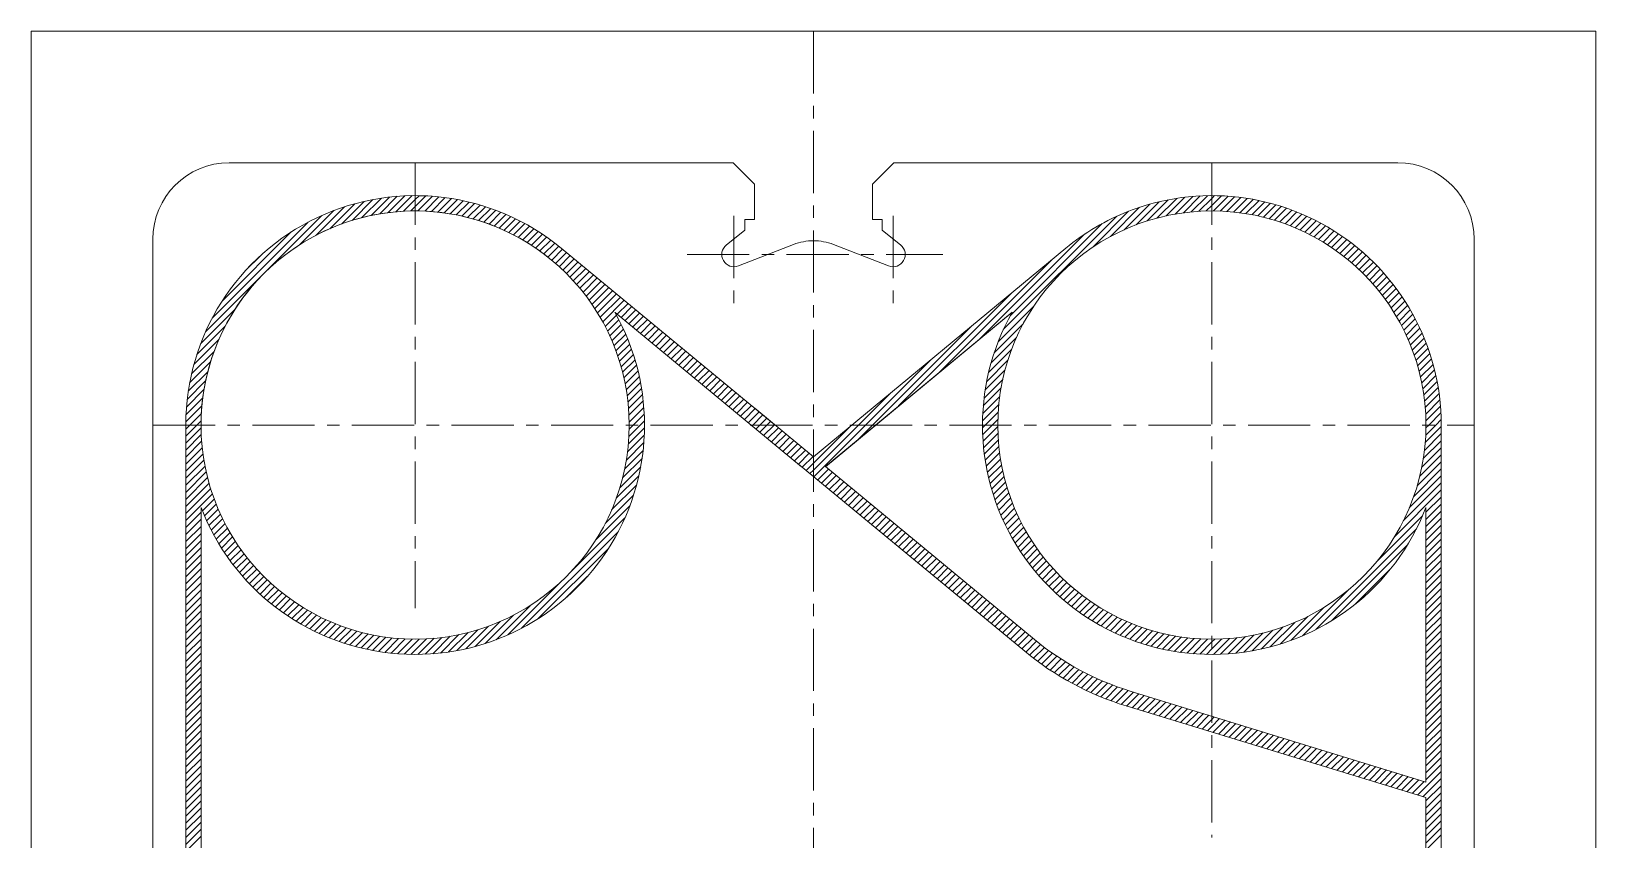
# Model space of a CAD drawing. Header units: millimetres. Extents: x -394 to 6212, y -2458 to 809.
# Drawn here: x 3852.57 to 3884, y -2305.62 to -2289.38 of the extents above; entities that cross this region are included whole.
import ezdxf

# ---------------------------------------------------------------- set-up
doc = ezdxf.new("R2010")
doc.units = ezdxf.units.MM
doc.linetypes.add('CENTER', pattern=[2, 1.25, -0.25, 0.25, -0.25])
doc.linetypes.add('CENTER2', pattern=[28.575, 19.05, -3.175, 3.175, -3.175])
doc.layers.get('0').update_dxf_attribs({"lineweight": 18})
doc.layers.add('1', color=1, linetype='Continuous', lineweight=18, true_color=0xff0000)
doc.layers.add('2', color=2, linetype='Continuous', lineweight=18, true_color=0xffff00)

msp = doc.modelspace()

# ---------------------------------------------------------------- linework, layer by layer
at = {"color": 3, "linetype": 'CENTER'}
for p, q in [((3868.28353, -2289.37632), (3868.28353, -2323.60515)), ((3860.28097, -2292.01701), (3860.28097, -2300.96143)), ((3876.28609, -2292.01701), (3876.28609, -2305.56915)), ((3866.68609, -2293.08555), (3866.68609, -2294.92196)), ((3869.88097, -2293.08555), (3869.88097, -2294.92196)), ((3865.74404, -2293.86021), (3870.88181, -2293.86021)), ((3855.01249, -2297.28549), (3881.55457, -2297.28549))]:
    msp.add_line(p, q, dxfattribs=at)
at = {"layer": '1', "linetype": 'Continuous'}
for p, q in [((3883.99681, -2289.37632), (3852.57025, -2289.37632)), ((3852.57025, -2289.37632), (3852.57025, -2320.57714)), ((3883.99681, -2320.53289), (3883.99681, -2289.37632)), ((3856.54849, -2292.01701), (3866.67073, -2292.01701)), ((3866.67073, -2292.01701), (3867.10081, -2292.44709)), ((3869.89633, -2292.01701), (3869.46625, -2292.44709)), ((3869.89633, -2292.01701), (3880.01857, -2292.01701)), ((3867.10081, -2292.44709), (3867.10081, -2293.15365)), ((3869.46625, -2292.44709), (3869.46625, -2293.15365)), ((3866.90113, -2293.15365), (3867.10081, -2293.15365)), ((3866.90113, -2293.15365), (3866.90113, -2293.36869)), ((3869.66593, -2293.15365), (3869.46625, -2293.15365)), ((3869.66593, -2293.15365), (3869.66593, -2293.36869)), ((3866.90113, -2293.36869), (3866.53107, -2293.66951)), ((3869.66593, -2293.36869), (3870.03599, -2293.66951)), ((3855.01249, -2293.55301), (3855.01249, -2322.55815)), ((3867.5122, -2297.28549), (3863.21736, -2293.73425)), ((3866.7751, -2294.08929), (3867.883, -2293.65881)), ((3873.34971, -2293.73425), (3868.28353, -2297.92328)), ((3869.79197, -2294.08929), (3868.68407, -2293.65881)), ((3881.55457, -2293.55301), (3881.55457, -2321.70924)), ((3868.04249, -2298.12258), (3864.29653, -2295.0252)), ((3872.27492, -2295.01741), (3868.52206, -2298.12051)), ((3868.52457, -2298.12258), (3872.27053, -2295.0252)), ((3868.28353, -2297.92328), (3867.10585, -2296.94949)), ((3855.67297, -2297.28549), (3855.67297, -2322.73033)), ((3880.89409, -2297.28549), (3880.89409, -2322.02737)), ((3872.52752, -2301.83108), (3867.97893, -2298.07003)), ((3872.72328, -2301.59433), (3868.52206, -2298.12051)), ((3855.98017, -2298.93982), (3855.98017, -2304.45746)), ((3880.58689, -2298.93982), (3880.58689, -2304.45746)), ((3880.58689, -2304.76501), (3874.56428, -2302.92682)), ((3880.58689, -2304.45746), (3874.64273, -2302.62956)), ((3855.98017, -2304.41193), (3855.98017, -2322.81041)), ((3880.58689, -2304.76501), (3880.58689, -2322.15015))]:
    msp.add_line(p, q, dxfattribs=at)
for centre in [(3860.28097, -2297.28549), (3876.28609, -2297.28549)]:
    msp.add_circle(centre, 4.3008, dxfattribs=at)
for centre, radius, start, end in [((3856.54849, -2293.55301), 1.536, 90, 180), ((3880.01857, -2293.55301), 1.536, 0, 90), ((3860.28097, -2297.28549), 4.608, 50.413971, 180), ((3876.28609, -2297.28549), 4.608, 0, 115.819503), ((3860.28097, -2297.28549), 4.3008, 50.413971, 180), ((3876.28609, -2297.28549), 4.608, 111.242317, 129.586029), ((3866.68609, -2293.86021), 0.24576, 129.107426, 291.233722), ((3868.28353, -2294.68965), 1.10592, 90, 111.233722), ((3868.28353, -2294.68965), 1.10592, 68.766278, 90), ((3869.88097, -2293.86021), 0.24576, 248.766278, 50.892574), ((3860.28097, -2297.28549), 4.608, 201.03947, 29.48561), ((3876.28609, -2297.28549), 4.608, 150.51439, 338.96053), ((3876.28609, -2297.28549), 5.59104, 230.413971, 252.906756)]:
    msp.add_arc(centre, radius, start, end, dxfattribs=at)
at = {"layer": '2', "linetype": 'CENTER2'}
for p, q in [((3858.56495, -2293.34187), (3859.06637, -2292.84045)), ((3858.80082, -2293.24742), (3859.25511, -2292.79314)), ((3859.01417, -2293.17549), (3859.43359, -2292.75608)), ((3859.21123, -2293.11986), (3859.60352, -2292.72756)), ((3859.39572, -2293.07679), (3859.76617, -2292.70634)), ((3859.57008, -2293.04385), (3859.92247, -2292.69146)), ((3859.73599, -2293.01936), (3860.07317, -2292.68218)), ((3859.8947, -2293.00207), (3860.21886, -2292.67791)), ((3860.04714, -2292.99105), (3860.28097, -2292.75722)), ((3860.28097, -2292.75722), (3860.36002, -2292.67817)), ((3860.28097, -2292.89864), (3860.49705, -2292.68256)), ((3860.33599, -2292.98504), (3860.63028, -2292.69075)), ((3860.47346, -2292.989), (3860.76, -2292.70246)), ((3860.60682, -2292.99705), (3860.88644, -2292.71744)), ((3860.73642, -2293.00888), (3861.0098, -2292.7355)), ((3860.86253, -2293.02419), (3861.13028, -2292.75644)), ((3860.98537, -2293.04277), (3861.24803, -2292.78011)), ((3861.10516, -2293.0644), (3861.36319, -2292.80638)), ((3861.22207, -2293.08892), (3861.47587, -2292.83511)), ((3861.33624, -2293.11617), (3861.5862, -2292.86621)), ((3874.52617, -2293.36127), (3875.03758, -2292.84986)), ((3874.76692, -2293.26194), (3875.22831, -2292.80054)), ((3874.98362, -2293.18666), (3875.40843, -2292.76185)), ((3875.18319, -2293.12851), (3875.57975, -2292.73195)), ((3875.36965, -2293.08347), (3875.74358, -2292.70954)), ((3875.54563, -2293.04892), (3875.90092, -2292.69362)), ((3875.7129, -2293.02306), (3876.05255, -2292.68342)), ((3875.87279, -2293.0046), (3876.19907, -2292.67831)), ((3876.02626, -2292.99255), (3876.28609, -2292.73271)), ((3876.17408, -2292.98615), (3876.28609, -2292.87413)), ((3876.28609, -2292.73271), (3876.34099, -2292.67782)), ((3876.28609, -2292.87413), (3876.47871, -2292.68152)), ((3876.31685, -2292.9848), (3876.61258, -2292.68907)), ((3876.45506, -2292.98801), (3876.74288, -2292.70019)), ((3876.58911, -2292.99538), (3876.86987, -2292.71462)), ((3876.71934, -2293.00657), (3876.99376, -2292.73216)), ((3876.84604, -2293.0213), (3877.11473, -2292.75261)), ((3876.96943, -2293.03933), (3877.23294, -2292.77582)), ((3877.08973, -2293.06044), (3877.34853, -2292.80165)), ((3877.20713, -2293.08447), (3877.46164, -2292.82996)), ((3877.32177, -2293.11125), (3877.57236, -2292.86066)), ((3856.07139, -2295.41116), (3858.40664, -2293.07591)), ((3857.95792, -2293.66606), (3858.6471, -2292.97688)), ((3858.29442, -2293.47098), (3858.86494, -2292.90046)), ((3860.19404, -2292.98557), (3860.28097, -2292.89864)), ((3861.44782, -2293.14601), (3861.69426, -2292.89957)), ((3861.55692, -2293.17832), (3861.80014, -2292.93511)), ((3861.66366, -2293.21302), (3861.90392, -2292.97275)), ((3861.76811, -2293.24999), (3862.00567, -2293.01243)), ((3861.87036, -2293.28915), (3862.10545, -2293.05407)), ((3861.97049, -2293.33044), (3862.20331, -2293.09762)), ((3862.06856, -2293.37379), (3862.29932, -2293.14304)), ((3862.16464, -2293.41914), (3862.39351, -2293.19027)), ((3872.0967, -2295.36647), (3874.36707, -2293.0961)), ((3873.89182, -2293.71277), (3874.6124, -2292.99219)), ((3874.24745, -2293.49857), (3874.83362, -2292.9124)), ((3877.43379, -2293.14066), (3877.68081, -2292.89363)), ((3877.54331, -2293.17255), (3877.78706, -2292.9288)), ((3877.65045, -2293.20684), (3877.8912, -2292.96608)), ((3877.75529, -2293.24342), (3877.9933, -2293.00541)), ((3877.85791, -2293.28221), (3878.09341, -2293.04671)), ((3877.95841, -2293.32314), (3878.19161, -2293.08994)), ((3878.05683, -2293.36614), (3878.28793, -2293.13504)), ((3878.15325, -2293.41114), (3878.38244, -2293.18196)), ((3856.2049, -2295.13623), (3858.13171, -2293.20942)), ((3856.40265, -2294.79707), (3857.79255, -2293.40717)), ((3862.25877, -2293.46643), (3862.48592, -2293.23928)), ((3862.35099, -2293.51563), (3862.5766, -2293.29002)), ((3862.44136, -2293.56668), (3862.66557, -2293.34248)), ((3862.52991, -2293.61955), (3862.75286, -2293.39661)), ((3862.61668, -2293.67421), (3862.8385, -2293.45238)), ((3862.70168, -2293.73063), (3862.92251, -2293.50979)), ((3871.628, -2295.55233), (3873.7267, -2293.45363)), ((3872.23829, -2295.08346), (3874.08406, -2293.23769)), ((3878.24771, -2293.4581), (3878.47515, -2293.23066)), ((3878.34027, -2293.50697), (3878.56613, -2293.28111)), ((3878.43096, -2293.5577), (3878.65539, -2293.33327)), ((3878.51982, -2293.61026), (3878.74297, -2293.38711)), ((3878.60689, -2293.66461), (3878.8289, -2293.4426)), ((3878.69219, -2293.72073), (3878.91319, -2293.49973)), ((3862.78495, -2293.78878), (3863.00492, -2293.56881)), ((3862.8665, -2293.84865), (3863.08574, -2293.62941)), ((3862.94636, -2293.91021), (3863.16498, -2293.69159)), ((3863.02455, -2293.97344), (3863.24275, -2293.75525)), ((3863.10107, -2294.03835), (3863.32016, -2293.81925)), ((3878.77576, -2293.77858), (3878.99588, -2293.55846)), ((3878.85761, -2293.83815), (3879.07697, -2293.61879)), ((3878.93777, -2293.89942), (3879.15648, -2293.6807)), ((3879.01624, -2293.96236), (3879.23443, -2293.74417)), ((3879.09305, -2294.02698), (3879.31083, -2293.8092)), ((3856.86028, -2294.19801), (3857.19349, -2293.8648)), ((3863.17593, -2294.10491), (3863.39757, -2293.88326)), ((3863.24914, -2294.17312), (3863.47498, -2293.94727)), ((3863.3207, -2294.24297), (3863.5524, -2294.01128)), ((3863.39062, -2294.31447), (3863.62981, -2294.07529)), ((3870.81119, -2296.22772), (3873.08949, -2293.94941)), ((3879.16819, -2294.09325), (3879.38568, -2293.87577)), ((3879.24169, -2294.16118), (3879.45899, -2293.94388)), ((3879.31354, -2294.23075), (3879.53076, -2294.01353)), ((3879.38375, -2294.30197), (3879.601, -2294.08471)), ((3863.4589, -2294.38762), (3863.70722, -2294.1393)), ((3863.52553, -2294.46242), (3863.78463, -2294.20331)), ((3863.59049, -2294.53887), (3863.86204, -2294.26732)), ((3863.6538, -2294.61699), (3863.93946, -2294.33133)), ((3863.71542, -2294.69678), (3864.01687, -2294.39534)), ((3879.45231, -2294.37483), (3879.66971, -2294.15742)), ((3879.51922, -2294.44934), (3879.73687, -2294.23168)), ((3879.58448, -2294.5255), (3879.8025, -2294.30748)), ((3879.64807, -2294.60333), (3879.86657, -2294.38483)), ((3863.77536, -2294.77827), (3864.09428, -2294.45935)), ((3863.83358, -2294.86147), (3864.17169, -2294.52335)), ((3863.89007, -2294.9464), (3864.2491, -2294.58736)), ((3863.94479, -2295.0331), (3864.32652, -2294.65137)), ((3863.99774, -2295.12157), (3864.40393, -2294.71538)), ((3869.99438, -2296.90311), (3872.27268, -2294.6248)), ((3879.70999, -2294.68283), (3879.92908, -2294.46374)), ((3879.77021, -2294.76403), (3879.99002, -2294.54422)), ((3879.82873, -2294.84693), (3880.04937, -2294.62629)), ((3879.88552, -2294.93156), (3880.10712, -2294.70996)), ((3855.97236, -2295.65162), (3856.66154, -2294.96244)), ((3864.04886, -2295.21187), (3864.48134, -2294.77939)), ((3864.09813, -2295.30403), (3864.32522, -2295.07693)), ((3864.34056, -2295.0616), (3864.55875, -2294.8434)), ((3864.41797, -2295.12561), (3864.63617, -2294.90741)), ((3864.49538, -2295.18962), (3864.71358, -2294.97142)), ((3864.57279, -2295.25362), (3864.79099, -2295.03543)), ((3871.9928, -2295.6118), (3872.71337, -2294.89122)), ((3879.94056, -2295.01795), (3880.16325, -2294.79525)), ((3879.99381, -2295.10611), (3880.21773, -2294.88219)), ((3880.04525, -2295.19609), (3880.27055, -2294.9708)), ((3880.09485, -2295.28792), (3880.32166, -2295.06111)), ((3855.89594, -2295.86946), (3856.46647, -2295.29894)), ((3864.1455, -2295.39808), (3864.3743, -2295.16928)), ((3864.19092, -2295.49407), (3864.4216, -2295.2634)), ((3864.23435, -2295.59207), (3864.46709, -2295.35933)), ((3864.65021, -2295.31763), (3864.8684, -2295.09944)), ((3864.72762, -2295.38164), (3864.94581, -2295.16345)), ((3864.80503, -2295.44565), (3865.02323, -2295.22746)), ((3864.88244, -2295.50966), (3865.10064, -2295.29146)), ((3864.95985, -2295.57367), (3865.17805, -2295.35547)), ((3869.47057, -2297.28549), (3871.45587, -2295.30019)), ((3871.913, -2295.83302), (3872.49917, -2295.24685)), ((3880.14255, -2295.38164), (3880.37104, -2295.15315)), ((3880.18831, -2295.4773), (3880.41865, -2295.24696)), ((3880.23209, -2295.57494), (3880.46446, -2295.34257)), ((3855.83593, -2296.07089), (3856.33735, -2295.56947)), ((3864.27572, -2295.69212), (3864.51072, -2295.45712)), ((3864.31498, -2295.79429), (3864.55243, -2295.55683)), ((3864.35203, -2295.89865), (3864.59219, -2295.6585)), ((3865.03727, -2295.63768), (3865.25546, -2295.41948)), ((3865.11468, -2295.70169), (3865.33288, -2295.48349)), ((3865.19209, -2295.7657), (3865.41029, -2295.5475)), ((3865.2695, -2295.82971), (3865.4877, -2295.61151)), ((3865.34692, -2295.89372), (3865.56511, -2295.67552)), ((3871.85046, -2296.03698), (3872.36187, -2295.52557)), ((3880.27382, -2295.67463), (3880.50841, -2295.44004)), ((3880.31345, -2295.77643), (3880.55046, -2295.53941)), ((3880.35089, -2295.8804), (3880.59056, -2295.64074)), ((3855.75156, -2296.43811), (3856.17097, -2296.01869)), ((3855.78862, -2296.25963), (3856.2429, -2295.80534)), ((3864.38682, -2296.00529), (3864.62991, -2295.7622)), ((3864.41923, -2296.11429), (3864.66553, -2295.86799)), ((3864.44917, -2296.22577), (3864.69898, -2295.97596)), ((3865.42433, -2295.95773), (3865.64252, -2295.73953)), ((3865.50174, -2296.02173), (3865.71994, -2295.80354)), ((3865.57915, -2296.08574), (3865.79735, -2295.86755)), ((3865.65656, -2296.14975), (3865.87476, -2295.93156)), ((3865.73398, -2296.21376), (3865.95217, -2295.99557)), ((3869.32915, -2297.28549), (3870.63906, -2295.97558)), ((3871.76245, -2296.40783), (3872.18726, -2295.98302)), ((3871.80114, -2296.22771), (3872.26254, -2295.76632)), ((3880.38608, -2295.98664), (3880.62864, -2295.74408)), ((3880.41891, -2296.09523), (3880.66463, -2295.84951)), ((3880.44929, -2296.20627), (3880.69846, -2295.9571)), ((3855.72304, -2296.60804), (3856.11534, -2296.21575)), ((3864.47652, -2296.33985), (3864.73017, -2296.0862)), ((3864.50115, -2296.45664), (3864.759, -2296.19879)), ((3864.5229, -2296.57631), (3864.78537, -2296.31384)), ((3865.81139, -2296.27777), (3866.02959, -2296.05957)), ((3865.8888, -2296.34178), (3866.107, -2296.12358)), ((3865.96621, -2296.40579), (3866.18441, -2296.18759)), ((3866.04363, -2296.4698), (3866.26182, -2296.2516)), ((3866.12104, -2296.53381), (3866.33923, -2296.31561)), ((3871.73255, -2296.57915), (3872.12911, -2296.18259)), ((3880.47709, -2296.31989), (3880.73005, -2296.06693)), ((3880.5022, -2296.4362), (3880.7593, -2296.1791)), ((3880.52446, -2296.55536), (3880.7861, -2296.29372)), ((3855.68694, -2296.92699), (3856.03933, -2296.5746)), ((3855.70182, -2296.77069), (3856.07227, -2296.40024)), ((3864.5416, -2296.69903), (3864.80914, -2296.43149)), ((3864.55705, -2296.825), (3864.8302, -2296.55186)), ((3866.19845, -2296.59782), (3866.41665, -2296.37962)), ((3866.27586, -2296.66183), (3866.49406, -2296.44363)), ((3866.35327, -2296.72584), (3866.57147, -2296.50764)), ((3866.43069, -2296.78984), (3866.64888, -2296.57165)), ((3866.5081, -2296.85385), (3866.7263, -2296.63566)), ((3869.18773, -2297.28549), (3869.82225, -2296.65097)), ((3871.69422, -2296.90032), (3872.04952, -2296.54503)), ((3871.71014, -2296.74298), (3872.08407, -2296.36905)), ((3880.54371, -2296.67754), (3880.81034, -2296.41091)), ((3880.55974, -2296.80293), (3880.83187, -2296.5308)), ((3855.67339, -2297.22338), (3855.99756, -2296.89922)), ((3855.67766, -2297.07769), (3856.01484, -2296.74051)), ((3864.56901, -2296.95446), (3864.84837, -2296.67511)), ((3864.57722, -2297.08767), (3864.86348, -2296.80142)), ((3864.58135, -2297.22497), (3864.87532, -2296.931)), ((3866.58551, -2296.91786), (3866.80371, -2296.69967)), ((3866.66292, -2296.98187), (3866.88112, -2296.76368)), ((3866.74034, -2297.04588), (3866.95853, -2296.82768)), ((3866.81775, -2297.10989), (3867.03594, -2296.89169)), ((3866.89516, -2297.1739), (3867.11336, -2296.9557)), ((3871.67892, -2297.19847), (3872.0052, -2296.87219)), ((3871.68402, -2297.05195), (3872.02366, -2296.7123)), ((3880.57232, -2296.93177), (3880.85055, -2296.65353)), ((3880.5812, -2297.06431), (3880.86621, -2296.7793)), ((3880.58606, -2297.20087), (3880.87863, -2296.9083)), ((3855.7527, -2297.28549), (3855.98653, -2297.05166)), ((3855.89412, -2297.28549), (3855.98105, -2297.19856)), ((3864.66225, -2297.28549), (3864.88365, -2297.06409)), ((3864.80367, -2297.28549), (3864.8882, -2297.20096)), ((3866.97257, -2297.23791), (3867.19077, -2297.01971)), ((3867.06641, -2297.28549), (3867.26818, -2297.08372)), ((3867.20783, -2297.28549), (3867.34559, -2297.14773)), ((3867.34925, -2297.28549), (3867.42301, -2297.21174)), ((3867.49067, -2297.28549), (3867.50042, -2297.27575)), ((3871.73331, -2297.28549), (3871.99315, -2297.02566)), ((3871.87474, -2297.28549), (3871.98675, -2297.17348)), ((3880.64286, -2297.28549), (3880.88759, -2297.04076)), ((3880.78428, -2297.28549), (3880.89281, -2297.17696)), ((3855.67297, -2297.50664), (3855.89412, -2297.28549)), ((3855.67297, -2297.36522), (3855.7527, -2297.28549)), ((3855.67297, -2297.64806), (3855.98053, -2297.34051)), ((3855.67297, -2297.78948), (3855.98448, -2297.47797)), ((3864.54792, -2297.82409), (3864.88455, -2297.48746)), ((3864.56494, -2297.66564), (3864.88863, -2297.34195)), ((3864.57573, -2297.51343), (3864.80367, -2297.28549)), ((3864.58101, -2297.36673), (3864.66225, -2297.28549)), ((3867.04998, -2297.30192), (3867.06641, -2297.28549)), ((3867.1274, -2297.36593), (3867.20783, -2297.28549)), ((3867.20481, -2297.42994), (3867.34925, -2297.28549)), ((3867.28222, -2297.49395), (3867.49067, -2297.28549)), ((3867.35963, -2297.55795), (3867.57783, -2297.33976)), ((3867.43705, -2297.62196), (3867.65524, -2297.40377)), ((3867.51446, -2297.68597), (3867.73265, -2297.46778)), ((3867.59187, -2297.74998), (3867.81007, -2297.53179)), ((3867.66928, -2297.81399), (3867.88748, -2297.59579)), ((3868.28353, -2298.18969), (3869.18773, -2297.28549)), ((3868.28353, -2298.04827), (3869.00544, -2297.32636)), ((3868.28858, -2298.32606), (3869.32915, -2297.28549)), ((3869.17757, -2297.5785), (3869.47057, -2297.28549)), ((3871.67842, -2297.34039), (3871.73331, -2297.28549)), ((3871.68212, -2297.47811), (3871.87474, -2297.28549)), ((3871.68967, -2297.61198), (3871.9854, -2297.31625)), ((3871.70079, -2297.74228), (3871.98861, -2297.45446)), ((3871.71522, -2297.86927), (3871.99598, -2297.58851)), ((3880.55647, -2297.79615), (3880.89409, -2297.45852)), ((3880.57235, -2297.63884), (3880.89409, -2297.3171)), ((3880.58214, -2297.48763), (3880.78428, -2297.28549)), ((3880.58652, -2297.34183), (3880.64286, -2297.28549)), ((3855.67297, -2297.93091), (3855.99254, -2297.61134)), ((3855.67297, -2298.07233), (3856.00436, -2297.74094)), ((3855.67297, -2298.21375), (3856.01967, -2297.86705)), ((3864.49116, -2298.16369), (3864.86083, -2297.79402)), ((3864.52373, -2297.98969), (3864.87547, -2297.63795)), ((3867.74669, -2297.878), (3867.96489, -2297.6598)), ((3867.82411, -2297.94201), (3868.0423, -2297.72381)), ((3867.90152, -2298.00602), (3868.11972, -2297.78782)), ((3867.97893, -2298.07003), (3868.19713, -2297.85183)), ((3871.73276, -2297.99316), (3872.00717, -2297.71874)), ((3871.75321, -2298.11413), (3872.0219, -2297.84543)), ((3880.46185, -2298.31503), (3880.89409, -2297.88279)), ((3880.50259, -2298.13287), (3880.89409, -2297.74137)), ((3880.5336, -2297.96044), (3880.89409, -2297.59994)), ((3855.67297, -2298.35517), (3856.03825, -2297.98989)), ((3855.67297, -2298.49659), (3856.05988, -2298.10968)), ((3864.39345, -2298.54424), (3864.81167, -2298.12602)), ((3864.44853, -2298.34774), (3864.83987, -2297.9564)), ((3868.05634, -2298.13404), (3868.27454, -2297.91584)), ((3868.13376, -2298.19805), (3868.28353, -2298.04827)), ((3868.21117, -2298.26205), (3868.28353, -2298.18969)), ((3868.36599, -2298.39007), (3868.58419, -2298.17188)), ((3871.77642, -2298.23234), (3872.03993, -2297.96883)), ((3871.80225, -2298.34793), (3872.06104, -2298.08913)), ((3871.83056, -2298.46104), (3872.08507, -2298.20653)), ((3880.34109, -2298.71863), (3880.89409, -2298.16563)), ((3880.40914, -2298.50916), (3880.89409, -2298.02421)), ((3855.67297, -2298.63801), (3856.0844, -2298.22659)), ((3855.67297, -2298.77943), (3856.11165, -2298.34076)), ((3855.67297, -2298.92086), (3856.14149, -2298.45234)), ((3864.22887, -2298.99166), (3864.7281, -2298.49243)), ((3864.32226, -2298.75685), (3864.77497, -2298.30414)), ((3868.4434, -2298.45408), (3868.6616, -2298.23589)), ((3868.52082, -2298.51809), (3868.73901, -2298.2999)), ((3868.59823, -2298.5821), (3868.81642, -2298.3639)), ((3868.67564, -2298.64611), (3868.89384, -2298.42791)), ((3868.75305, -2298.71012), (3868.97125, -2298.49192)), ((3871.86126, -2298.57176), (3872.11186, -2298.32117)), ((3871.89423, -2298.68021), (3872.14126, -2298.43319)), ((3880.13199, -2299.21057), (3880.89409, -2298.44847)), ((3880.25216, -2298.94899), (3880.89409, -2298.30705)), ((3855.67297, -2299.06228), (3856.17381, -2298.56144)), ((3855.67297, -2299.2037), (3856.2085, -2298.66818)), ((3856.00791, -2299.01019), (3856.24547, -2298.77263)), ((3864.1015, -2299.26045), (3864.66865, -2298.6933)), ((3868.83046, -2298.77413), (3869.04866, -2298.55593)), ((3868.90788, -2298.83814), (3869.12607, -2298.61994)), ((3868.98529, -2298.90215), (3869.20349, -2298.68395)), ((3869.0627, -2298.96616), (3869.2809, -2298.74796)), ((3869.14011, -2299.03016), (3869.35831, -2298.81197)), ((3871.9294, -2298.78646), (3872.17315, -2298.54271)), ((3871.96668, -2298.8906), (3872.20744, -2298.64985)), ((3872.00601, -2298.9927), (3872.24402, -2298.75469)), ((3879.95596, -2299.52803), (3880.89409, -2298.58989)), ((3880.58689, -2299.03852), (3880.89409, -2298.73132)), ((3855.67297, -2299.34512), (3855.98017, -2299.03792)), ((3856.04955, -2299.10997), (3856.28463, -2298.87488)), ((3856.0931, -2299.20783), (3856.32592, -2298.97501)), ((3856.13852, -2299.30384), (3856.36927, -2299.07308)), ((3863.42932, -2300.21548), (3864.495, -2299.14979)), ((3863.91028, -2299.5931), (3864.59297, -2298.9104)), ((3869.21753, -2299.09417), (3869.43572, -2298.87598)), ((3869.29494, -2299.15818), (3869.51313, -2298.93999)), ((3869.37235, -2299.22219), (3869.59055, -2299.004)), ((3869.44976, -2299.2862), (3869.66796, -2299.068)), ((3869.52717, -2299.35021), (3869.74537, -2299.13201)), ((3872.04731, -2299.09281), (3872.28281, -2298.85731)), ((3872.09054, -2299.19101), (3872.32374, -2298.95781)), ((3872.13564, -2299.28733), (3872.36674, -2299.05623)), ((3872.18256, -2299.38183), (3872.41174, -2299.15265)), ((3879.60669, -2300.01872), (3880.51909, -2299.10632)), ((3880.58689, -2299.17994), (3880.89409, -2298.87274)), ((3880.58689, -2299.32136), (3880.89409, -2299.01416)), ((3880.58689, -2299.46278), (3880.89409, -2299.15558)), ((3855.67297, -2299.48654), (3855.98017, -2299.17934)), ((3855.67297, -2299.62796), (3855.98017, -2299.32076)), ((3855.67297, -2299.76938), (3855.98017, -2299.46218)), ((3856.18575, -2299.39803), (3856.41462, -2299.16916)), ((3856.23476, -2299.49044), (3856.46191, -2299.26329)), ((3856.2855, -2299.58112), (3856.51111, -2299.35551)), ((3856.33796, -2299.67009), (3856.56216, -2299.44588)), ((3862.41848, -2301.36774), (3864.36322, -2299.423)), ((3869.60459, -2299.41422), (3869.82278, -2299.19602)), ((3869.682, -2299.47823), (3869.9002, -2299.26003)), ((3869.75941, -2299.54224), (3869.97761, -2299.32404)), ((3869.83682, -2299.60625), (3870.05502, -2299.38805)), ((3869.91424, -2299.67026), (3870.13243, -2299.45206)), ((3872.23126, -2299.47455), (3872.4587, -2299.24711)), ((3872.28171, -2299.56553), (3872.50757, -2299.33967)), ((3872.33387, -2299.65479), (3872.5583, -2299.43036)), ((3878.37299, -2301.39384), (3880.39444, -2299.37239)), ((3880.58689, -2299.6042), (3880.89409, -2299.297)), ((3880.58689, -2299.74562), (3880.89409, -2299.43842)), ((3855.67297, -2299.9108), (3855.98017, -2299.6036)), ((3855.67297, -2300.05223), (3855.98017, -2299.74503)), ((3856.39209, -2299.75738), (3856.61503, -2299.53443)), ((3856.44786, -2299.84302), (3856.66969, -2299.6212)), ((3856.50527, -2299.92703), (3856.72611, -2299.7062)), ((3856.56429, -2300.00944), (3856.78426, -2299.78947)), ((3862.75395, -2301.17368), (3864.16916, -2299.75847)), ((3869.99165, -2299.73427), (3870.20984, -2299.51607)), ((3870.06906, -2299.79827), (3870.28726, -2299.58008)), ((3870.14647, -2299.86228), (3870.36467, -2299.64409)), ((3870.22388, -2299.92629), (3870.44208, -2299.7081)), ((3870.3013, -2299.9903), (3870.51949, -2299.77211)), ((3872.38771, -2299.74237), (3872.61086, -2299.51922)), ((3872.4432, -2299.8283), (3872.66521, -2299.60629)), ((3872.50033, -2299.91259), (3872.72133, -2299.69159)), ((3872.55906, -2299.99528), (3872.77918, -2299.77516)), ((3878.69383, -2301.21442), (3880.21502, -2299.69323)), ((3880.58689, -2299.88704), (3880.89409, -2299.57984)), ((3880.58689, -2300.02846), (3880.89409, -2299.72126)), ((3855.67297, -2300.19365), (3855.98017, -2299.88645)), ((3855.67297, -2300.33507), (3855.98017, -2300.02787)), ((3856.62489, -2300.09026), (3856.84413, -2299.87102)), ((3856.68707, -2300.1695), (3856.90569, -2299.95088)), ((3856.75081, -2300.24718), (3856.96892, -2300.02907)), ((3856.8161, -2300.32331), (3857.03383, -2300.10559)), ((3870.37871, -2300.05431), (3870.59691, -2299.83611)), ((3870.45612, -2300.11832), (3870.67432, -2299.90012)), ((3870.53353, -2300.18233), (3870.75173, -2299.96413)), ((3870.61095, -2300.24634), (3870.82914, -2300.02814)), ((3870.68836, -2300.31035), (3870.90655, -2300.09215)), ((3872.61939, -2300.07637), (3872.83875, -2299.85701)), ((3872.6813, -2300.15588), (3872.90002, -2299.93717)), ((3872.74477, -2300.23383), (3872.96297, -2300.01564)), ((3872.8098, -2300.31023), (3873.02758, -2300.09244)), ((3880.58689, -2300.16989), (3880.89409, -2299.86269)), ((3880.58689, -2300.31131), (3880.89409, -2300.00411)), ((3855.67297, -2300.47649), (3855.98017, -2300.16929)), ((3855.67297, -2300.61791), (3855.98017, -2300.31071)), ((3856.88294, -2300.39789), (3857.10039, -2300.18045)), ((3856.95132, -2300.47094), (3857.1686, -2300.25366)), ((3857.02123, -2300.54245), (3857.23845, -2300.32522)), ((3857.09268, -2300.61242), (3857.30995, -2300.39514)), ((3863.31802, -2300.75104), (3863.74652, -2300.32254)), ((3870.76577, -2300.37436), (3870.98397, -2300.15616)), ((3870.84318, -2300.43837), (3871.06138, -2300.22017)), ((3870.92059, -2300.50238), (3871.13879, -2300.28418)), ((3870.99801, -2300.56638), (3871.2162, -2300.34819)), ((3871.07542, -2300.63039), (3871.29362, -2300.4122)), ((3872.87637, -2300.38508), (3873.09386, -2300.16759)), ((3872.94448, -2300.45839), (3873.16178, -2300.24109)), ((3873.01413, -2300.53016), (3873.23135, -2300.31294)), ((3873.08531, -2300.6004), (3873.30257, -2300.38314)), ((3879.17097, -2300.8787), (3879.8793, -2300.17037)), ((3880.58689, -2300.45273), (3880.89409, -2300.14553)), ((3880.58689, -2300.59415), (3880.89409, -2300.28695)), ((3855.67297, -2300.75933), (3855.98017, -2300.45213)), ((3855.67297, -2300.90075), (3855.98017, -2300.59355)), ((3855.67297, -2301.04218), (3855.98017, -2300.73498)), ((3857.16566, -2300.68086), (3857.3831, -2300.46342)), ((3857.24018, -2300.74776), (3857.4579, -2300.53004)), ((3857.31625, -2300.81311), (3857.53435, -2300.59501)), ((3857.39387, -2300.87691), (3857.61247, -2300.65832)), ((3857.47305, -2300.93915), (3857.69226, -2300.71994)), ((3862.14527, -2301.49952), (3863.21096, -2300.43383)), ((3871.15283, -2300.6944), (3871.37103, -2300.47621)), ((3871.23024, -2300.75841), (3871.44844, -2300.54022)), ((3871.30766, -2300.82242), (3871.52585, -2300.60422)), ((3871.38507, -2300.88643), (3871.60326, -2300.66823)), ((3871.46248, -2300.95044), (3871.68068, -2300.73224)), ((3873.15802, -2300.66911), (3873.37543, -2300.45171)), ((3873.23228, -2300.73627), (3873.44994, -2300.51862)), ((3873.30808, -2300.8019), (3873.5261, -2300.58387)), ((3873.38543, -2300.86597), (3873.60393, -2300.64747)), ((3873.46434, -2300.92848), (3873.68343, -2300.70939)), ((3878.10692, -2301.51849), (3879.01932, -2300.60609)), ((3880.58689, -2300.73557), (3880.89409, -2300.42837)), ((3880.58689, -2300.87699), (3880.89409, -2300.56979)), ((3880.58689, -2301.01841), (3880.89409, -2300.71121)), ((3855.67297, -2301.1836), (3855.98017, -2300.8764)), ((3855.67297, -2301.32502), (3855.98017, -2301.01782)), ((3857.55381, -2300.99982), (3857.77375, -2300.77988)), ((3857.63615, -2301.0589), (3857.85695, -2300.8381)), ((3857.7201, -2301.11637), (3857.94188, -2300.89458)), ((3857.80568, -2301.17221), (3858.02858, -2300.94931)), ((3857.89291, -2301.22641), (3858.11705, -2301.00226)), ((3861.90588, -2301.59749), (3862.58858, -2300.9148)), ((3871.53989, -2301.01445), (3871.75809, -2300.79625)), ((3871.6173, -2301.07846), (3871.8355, -2300.86026)), ((3871.69472, -2301.14247), (3871.91291, -2300.92427)), ((3871.77213, -2301.20648), (3871.99033, -2300.98828)), ((3871.84954, -2301.27049), (3872.06774, -2301.05229)), ((3873.54482, -2300.98942), (3873.76463, -2300.76961)), ((3873.62689, -2301.04877), (3873.84753, -2300.82813)), ((3873.71056, -2301.10652), (3873.93216, -2300.88492)), ((3873.79585, -2301.16265), (3874.01855, -2300.93996)), ((3873.88279, -2301.21713), (3874.10671, -2300.99321)), ((3873.9714, -2301.26995), (3874.19669, -2301.04465)), ((3877.872, -2301.61199), (3878.52863, -2300.95536)), ((3880.58689, -2301.15984), (3880.89409, -2300.85264)), ((3880.58689, -2301.30126), (3880.89409, -2300.99406)), ((3855.67297, -2301.46644), (3855.98017, -2301.15924)), ((3855.67297, -2301.60786), (3855.98017, -2301.30066)), ((3857.98181, -2301.27893), (3858.20735, -2301.05338)), ((3858.07241, -2301.32974), (3858.29951, -2301.10265)), ((3858.16476, -2301.37882), (3858.39356, -2301.15002)), ((3858.25888, -2301.42612), (3858.48956, -2301.19544)), ((3858.35481, -2301.47161), (3858.58755, -2301.23887)), ((3858.4526, -2301.51524), (3858.6876, -2301.28024)), ((3858.55231, -2301.55695), (3858.78977, -2301.3195)), ((3858.65398, -2301.5967), (3858.89413, -2301.35655)), ((3861.29962, -2301.77949), (3861.75233, -2301.32678)), ((3861.48791, -2301.73262), (3861.98715, -2301.23339)), ((3861.68878, -2301.67317), (3862.25594, -2301.10602)), ((3871.92695, -2301.33449), (3872.14515, -2301.1163)), ((3872.00437, -2301.3985), (3872.22256, -2301.18031)), ((3872.08178, -2301.46251), (3872.29997, -2301.24432)), ((3872.15919, -2301.52652), (3872.37739, -2301.30833)), ((3874.06171, -2301.32106), (3874.28852, -2301.09425)), ((3874.15375, -2301.37044), (3874.38224, -2301.14195)), ((3874.24756, -2301.41805), (3874.4779, -2301.18771)), ((3874.34317, -2301.46386), (3874.57554, -2301.23149)), ((3874.44064, -2301.50781), (3874.67523, -2301.27322)), ((3874.54001, -2301.54986), (3874.77703, -2301.31285)), ((3874.64134, -2301.58996), (3874.881, -2301.35029)), ((3877.2732, -2301.78652), (3877.71923, -2301.34049)), ((3877.45958, -2301.74157), (3877.94959, -2301.25156)), ((3877.65805, -2301.68452), (3878.21117, -2301.13139)), ((3880.58689, -2301.44268), (3880.89409, -2301.13548)), ((3880.58689, -2301.5841), (3880.89409, -2301.2769)), ((3855.67297, -2301.74928), (3855.98017, -2301.44208)), ((3855.67297, -2301.8907), (3855.98017, -2301.5835)), ((3858.75768, -2301.63443), (3859.00077, -2301.39134)), ((3858.86347, -2301.67005), (3859.10977, -2301.42375)), ((3858.97145, -2301.7035), (3859.22126, -2301.45369)), ((3859.08168, -2301.73469), (3859.33533, -2301.48104)), ((3859.19427, -2301.76352), (3859.45212, -2301.50567)), ((3859.30932, -2301.78989), (3859.57179, -2301.52742)), ((3859.42697, -2301.81366), (3859.69451, -2301.54612)), ((3859.54734, -2301.83472), (3859.82048, -2301.56157)), ((3859.67059, -2301.85289), (3859.94994, -2301.57353)), ((3859.7969, -2301.868), (3860.08315, -2301.58174)), ((3859.92648, -2301.87984), (3860.22045, -2301.58587)), ((3860.05957, -2301.88817), (3860.36221, -2301.58553)), ((3860.19644, -2301.89272), (3860.50891, -2301.58025)), ((3860.33743, -2301.89315), (3860.66112, -2301.56946)), ((3860.48294, -2301.88906), (3860.81957, -2301.55244)), ((3860.63343, -2301.87999), (3860.98518, -2301.52825)), ((3860.7895, -2301.86535), (3861.15917, -2301.49568)), ((3860.95188, -2301.84439), (3861.34322, -2301.45305)), ((3861.1215, -2301.81619), (3861.53972, -2301.39797)), ((3872.2366, -2301.59053), (3872.4548, -2301.37233)), ((3872.31401, -2301.65454), (3872.53221, -2301.43634)), ((3872.39143, -2301.71855), (3872.60962, -2301.50035)), ((3872.46884, -2301.78256), (3872.68703, -2301.56436)), ((3872.54629, -2301.84653), (3872.76463, -2301.62819)), ((3874.74468, -2301.62804), (3874.98724, -2301.38548)), ((3874.85011, -2301.66403), (3875.09583, -2301.41831)), ((3874.9577, -2301.69786), (3875.20687, -2301.44869)), ((3875.06753, -2301.72945), (3875.32049, -2301.47649)), ((3875.1797, -2301.7587), (3875.4368, -2301.5016)), ((3875.29432, -2301.7855), (3875.55596, -2301.52386)), ((3875.41151, -2301.80974), (3875.67814, -2301.54311)), ((3875.5314, -2301.83127), (3875.80353, -2301.55913)), ((3875.65414, -2301.84995), (3875.93237, -2301.57172)), ((3875.7799, -2301.86561), (3876.06491, -2301.5806)), ((3875.9089, -2301.87803), (3876.20147, -2301.58546)), ((3876.04136, -2301.88699), (3876.28609, -2301.64226)), ((3876.28609, -2301.78368), (3876.48823, -2301.58154)), ((3876.28609, -2301.64226), (3876.34243, -2301.58592)), ((3876.31781, -2301.89338), (3876.63944, -2301.57175)), ((3876.4625, -2301.89011), (3876.79675, -2301.55587)), ((3876.61209, -2301.88195), (3876.96104, -2301.533)), ((3876.76714, -2301.86831), (3877.13347, -2301.50199)), ((3876.92837, -2301.84851), (3877.31563, -2301.46125)), ((3877.09666, -2301.82164), (3877.50976, -2301.40854)), ((3880.58689, -2301.72552), (3880.89409, -2301.41832)), ((3880.58689, -2301.86694), (3880.89409, -2301.55974)), ((3855.67297, -2302.03212), (3855.98017, -2301.72492)), ((3855.67297, -2302.17355), (3855.98017, -2301.86635)), ((3872.6246, -2301.90964), (3872.84337, -2301.69087)), ((3872.70414, -2301.97152), (3872.9234, -2301.75226)), ((3872.78491, -2302.03217), (3873.00473, -2301.81235)), ((3872.86692, -2302.09158), (3873.08738, -2301.87112)), ((3872.95018, -2302.14974), (3873.17136, -2301.92857)), ((3873.0347, -2302.20664), (3873.25667, -2301.98468)), ((3876.17756, -2301.89221), (3876.28609, -2301.78368)), ((3880.58689, -2302.00836), (3880.89409, -2301.70116)), ((3880.58689, -2302.14978), (3880.89409, -2301.84258)), ((3880.58689, -2302.29121), (3880.89409, -2301.98401)), ((3855.67297, -2302.31497), (3855.98017, -2302.00777)), ((3855.67297, -2302.45639), (3855.98017, -2302.14919)), ((3855.67297, -2302.59781), (3855.98017, -2302.29061)), ((3873.1205, -2302.26227), (3873.34334, -2302.03943)), ((3873.20759, -2302.3166), (3873.43138, -2302.09281)), ((3873.29598, -2302.36963), (3873.52081, -2302.1448)), ((3873.38569, -2302.42134), (3873.61165, -2302.19539)), ((3873.47675, -2302.47171), (3873.70392, -2302.24454)), ((3873.56916, -2302.52071), (3873.79765, -2302.29223)), ((3880.58689, -2302.43263), (3880.89409, -2302.12543)), ((3880.58689, -2302.57405), (3880.89409, -2302.26685)), ((3855.67297, -2302.73923), (3855.98017, -2302.43203)), ((3855.67297, -2302.88065), (3855.98017, -2302.57345)), ((3873.66296, -2302.56833), (3873.89286, -2302.33843)), ((3873.75817, -2302.61455), (3873.98959, -2302.38312)), ((3873.85481, -2302.65933), (3874.08787, -2302.42627)), ((3873.95292, -2302.70264), (3874.18773, -2302.46783)), ((3874.05252, -2302.74446), (3874.28921, -2302.50777)), ((3874.15365, -2302.78476), (3874.39235, -2302.54605)), ((3874.25634, -2302.82348), (3874.4972, -2302.58262)), ((3874.36064, -2302.8606), (3874.60381, -2302.61744)), ((3880.58689, -2302.71547), (3880.89409, -2302.40827)), ((3880.58689, -2302.85689), (3880.89409, -2302.54969)), ((3855.67297, -2303.02207), (3855.98017, -2302.71487)), ((3855.67297, -2303.1635), (3855.98017, -2302.8563)), ((3874.46659, -2302.89608), (3874.71185, -2302.65082)), ((3874.57423, -2302.92986), (3874.82001, -2302.68408)), ((3874.68258, -2302.96293), (3874.92817, -2302.71734)), ((3874.79093, -2302.996), (3875.03633, -2302.7506)), ((3874.89928, -2303.02907), (3875.14449, -2302.78386)), ((3875.00763, -2303.06214), (3875.25265, -2302.81712)), ((3875.11598, -2303.09521), (3875.36081, -2302.85038)), ((3875.22434, -2303.12828), (3875.46897, -2302.88364)), ((3875.33269, -2303.16135), (3875.57713, -2302.9169)), ((3880.58689, -2302.99831), (3880.89409, -2302.69111)), ((3880.58689, -2303.13973), (3880.89409, -2302.83253)), ((3855.67297, -2303.30492), (3855.98017, -2302.99772)), ((3855.67297, -2303.44634), (3855.98017, -2303.13914)), ((3875.44104, -2303.19442), (3875.6853, -2302.95016)), ((3875.54939, -2303.22749), (3875.79346, -2302.98342)), ((3875.65774, -2303.26056), (3875.90162, -2303.01668)), ((3875.76609, -2303.29363), (3876.00978, -2303.04995)), ((3875.87444, -2303.3267), (3876.11794, -2303.08321)), ((3875.98279, -2303.35977), (3876.2261, -2303.11647)), ((3876.09114, -2303.39284), (3876.28609, -2303.19789)), ((3876.28609, -2303.19789), (3876.33426, -2303.14973)), ((3876.28609, -2303.33932), (3876.44242, -2303.18299)), ((3876.30785, -2303.45898), (3876.55058, -2303.21625)), ((3876.4162, -2303.49205), (3876.65874, -2303.24951)), ((3880.58689, -2303.28116), (3880.89409, -2302.97396)), ((3880.58689, -2303.42258), (3880.89409, -2303.11538)), ((3855.67297, -2303.58776), (3855.98017, -2303.28056)), ((3855.67297, -2303.72918), (3855.98017, -2303.42198)), ((3855.67297, -2303.8706), (3855.98017, -2303.5634)), ((3876.19949, -2303.42591), (3876.28609, -2303.33932)), ((3876.52455, -2303.52512), (3876.7669, -2303.28277)), ((3876.6329, -2303.55819), (3876.87506, -2303.31603)), ((3876.74125, -2303.59127), (3876.98322, -2303.34929)), ((3876.8496, -2303.62434), (3877.09138, -2303.38255)), ((3876.95795, -2303.65741), (3877.19955, -2303.41581)), ((3877.0663, -2303.69048), (3877.30771, -2303.44907)), ((3877.17465, -2303.72355), (3877.41587, -2303.48233)), ((3877.28301, -2303.75662), (3877.52403, -2303.51559)), ((3877.39136, -2303.78969), (3877.63219, -2303.54885)), ((3880.58689, -2303.564), (3880.89409, -2303.2568)), ((3880.58689, -2303.70542), (3880.89409, -2303.39822)), ((3880.58689, -2303.84684), (3880.89409, -2303.53964)), ((3855.67297, -2304.01202), (3855.98017, -2303.70482)), ((3855.67297, -2304.15345), (3855.98017, -2303.84625)), ((3877.49971, -2303.82276), (3877.74035, -2303.58212)), ((3877.60806, -2303.85583), (3877.84851, -2303.61538)), ((3877.71641, -2303.8889), (3877.95667, -2303.64864)), ((3877.82476, -2303.92197), (3878.06483, -2303.6819)), ((3877.93311, -2303.95504), (3878.17299, -2303.71516)), ((3878.04146, -2303.98811), (3878.28115, -2303.74842)), ((3878.14981, -2304.02118), (3878.38931, -2303.78168)), ((3878.25816, -2304.05425), (3878.49747, -2303.81494)), ((3878.36652, -2304.08732), (3878.60564, -2303.8482)), ((3880.58689, -2303.98826), (3880.89409, -2303.68106)), ((3880.58689, -2304.12968), (3880.89409, -2303.82248)), ((3855.67297, -2304.29487), (3855.98017, -2303.98767)), ((3855.67297, -2304.43629), (3855.98017, -2304.12909)), ((3878.47487, -2304.12039), (3878.7138, -2303.88146)), ((3878.58322, -2304.15346), (3878.82196, -2303.91472)), ((3878.69157, -2304.18653), (3878.93012, -2303.94798)), ((3878.79992, -2304.2196), (3879.03828, -2303.98124)), ((3878.90827, -2304.25267), (3879.14644, -2304.0145)), ((3879.01662, -2304.28574), (3879.2546, -2304.04776)), ((3879.12497, -2304.31881), (3879.36276, -2304.08102)), ((3879.23332, -2304.35188), (3879.47092, -2304.11429)), ((3879.34167, -2304.38495), (3879.57908, -2304.14755)), ((3879.45003, -2304.41802), (3879.68724, -2304.18081)), ((3880.58689, -2304.27111), (3880.89409, -2303.96391)), ((3880.58689, -2304.41253), (3880.89409, -2304.10533)), ((3855.67297, -2304.57771), (3855.98017, -2304.27051)), ((3855.67297, -2304.71913), (3855.98017, -2304.41193)), ((3879.55838, -2304.45109), (3879.7954, -2304.21407)), ((3879.66673, -2304.48416), (3879.90356, -2304.24733)), ((3879.77508, -2304.51723), (3880.01172, -2304.28059)), ((3879.88343, -2304.5503), (3880.11989, -2304.31385)), ((3879.99178, -2304.58337), (3880.22805, -2304.34711)), ((3880.10013, -2304.61645), (3880.33621, -2304.38037)), ((3880.20848, -2304.64952), (3880.44437, -2304.41363)), ((3880.31683, -2304.68259), (3880.55253, -2304.44689)), ((3880.42519, -2304.71566), (3880.89409, -2304.24675)), ((3880.53354, -2304.74873), (3880.89409, -2304.38817)), ((3855.67297, -2304.86055), (3855.98017, -2304.55335)), ((3855.67297, -2305.00197), (3855.98017, -2304.69477)), ((3880.58689, -2304.83679), (3880.89409, -2304.52959)), ((3880.58689, -2304.97821), (3880.89409, -2304.67101)), ((3880.58689, -2305.11963), (3880.89409, -2304.81243)), ((3855.67297, -2305.14339), (3855.98017, -2304.83619)), ((3855.67297, -2305.28482), (3855.98017, -2304.97762)), ((3855.67297, -2305.42624), (3855.98017, -2305.11904)), ((3880.58689, -2305.26105), (3880.89409, -2304.95385)), ((3880.58689, -2305.40248), (3880.89409, -2305.09528)), ((3855.67297, -2305.56766), (3855.98017, -2305.26046)), ((3855.67297, -2305.70908), (3855.98017, -2305.40188)), ((3880.58689, -2305.5439), (3880.89409, -2305.2367)), ((3880.58689, -2305.68532), (3880.89409, -2305.37812)), ((3855.67297, -2305.8505), (3855.98017, -2305.5433)), ((3880.58689, -2305.82674), (3880.89409, -2305.51954))]:
    msp.add_line(p, q, dxfattribs=at)
msp.add_arc((3876.28609, -2297.28549), 5.89824, 230.413971, 253.027042, dxfattribs=at)

doc.saveas('drawing.dxf')
